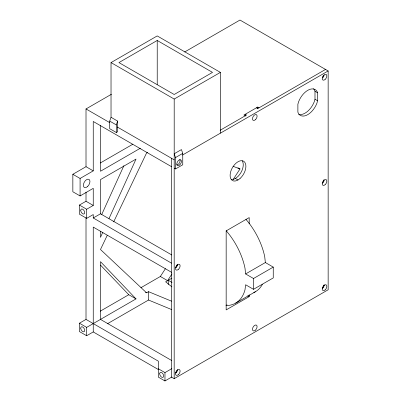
<?xml version="1.0" encoding="UTF-8"?>
<svg xmlns="http://www.w3.org/2000/svg" width="401" height="401" viewBox="0 0 401 401"><rect width="100%" height="100%" fill="white"/><g stroke="black" fill="none" stroke-linecap="round" stroke-linejoin="round"><path stroke-width="0.6" d="M313.472 88.746A14.887 8.596 -60 0 1 314.239 89.624L314.991 91.288L314.991 99.247L314.239 101.784A14.887 8.596 -60 0 1 298.715 114.31M317.622 100.771L316.87 103.303A14.887 8.596 -60 0 1 298.635 113.829L297.883 112.165L297.883 104.205L298.635 101.674A14.887 8.596 -60 0 1 316.87 91.142L317.622 92.806L317.622 100.771L314.991 99.247M111.027 117.292L117.608 121.092L117.608 131.728L116.295 132.49L109.714 128.691L109.714 121.092L111.027 117.292L111.027 62.586L157.222 35.92L220.39 72.391L220.39 133.172M116.295 132.49L116.295 124.891L117.608 121.092M101.744 214.46L123.884 165.688M102.801 232.249L100.486 237.352L100.486 231.337M108.982 218.635L136.014 159.092L100.486 179.608L100.486 213.798L171.768 254.951M107.217 235.402L100.486 249.507L146.545 292.815L148.52 291.677L171.548 301.171M113.683 221.858L146.545 153.017L147.533 152.445M140.926 287.702L160.36 276.479L165.438 268.65M171.999 273.873L167.598 280.66L160.36 276.479M233.207 179.422L239.978 168.971L237.913 167.778M157.222 40.476L118.927 62.586L174.199 94.496L212.495 72.391L157.222 40.476L157.222 84.516M171.548 263.181L93.248 217.974L93.248 214.555L86.666 218.355L79.428 214.174L79.428 205.056L86.666 209.237L93.248 205.437L93.248 188.345L80.085 195.944L72.847 191.763L72.847 174.29L86.009 166.691L86.009 108.947L111.488 94.235M184.681 51.975L239.978 20.05L328.153 70.957L328.153 289.778L174.179 378.669L171.548 377.151L171.548 158.33M174.179 378.669L174.199 99.057L220.39 72.391M100.275 163.012L132.716 144.285M72.847 174.29L80.085 178.465L93.248 170.871L93.248 121.483L171.548 166.691M140.375 148.22L100.486 171.252L100.486 125.363M79.428 205.056L86.009 201.262L93.248 205.437M259.061 107.804L257.748 107.047L243.928 115.022L245.242 115.784M220.119 130.29L246.56 115.022L245.242 114.265L245.242 116.14M256.429 107.804L257.748 108.566L325.522 69.438M175.513 157.563L182.751 153.382L181.437 149.583L174.199 153.763L175.513 157.563L175.513 168.956L174.199 168.199M182.515 155.037L328.153 70.957M175.513 168.956L182.751 164.781L182.751 153.382M93.248 217.974L100.486 213.798M158.39 369.552L93.248 331.943L86.666 335.742L79.428 331.562L79.428 323.206L86.009 319.407L158.39 361.196L158.39 377.151L164.966 380.95L171.879 376.96M100.245 311.186L128.776 294.715L136.014 298.895L86.666 327.386L79.428 323.206M171.894 278.179L165.628 281.798L171.914 286.88M107.498 323.712L148.52 300.033L171.548 309.532M226.159 230.7A51.183 29.549 60 0 1 244.996 268.179L245.612 273.943L265.352 262.55L273.251 267.106L273.251 277.923L253.512 289.316L245.612 284.76L244.996 289.813A51.183 29.549 60 0 1 226.359 305.532M245.612 273.943L253.512 278.505L273.251 267.106M225.958 305.467L227.031 304.85M235.633 303.136L255.372 291.743M249.191 294.745L249.191 296.615L226.164 309.908L226.164 230.891L249.191 217.593L249.191 223.818M158.39 368.795L164.966 372.594L171.879 368.604M233.096 166.295L239.978 168.971M247.708 295.763L249.191 296.615M314.991 91.288L317.622 92.806M111.027 62.586L174.199 99.057M235.372 178.465L238.004 179.984M109.714 121.092L116.295 124.891M86.009 108.947L109.829 122.696M117.408 127.072L174.199 159.839M86.009 166.691L93.248 170.871M171.548 272.299L93.248 227.091L93.248 331.943M172.054 282.469L168.26 280.279L168.26 284.459M145.508 292.219L146.545 292.815M171.768 360.559L100.486 319.407L100.486 261.663L136.014 298.895M100.526 265.111L128.776 294.715M265.352 262.55L264.735 256.785A51.183 29.549 60 0 0 245.898 219.307M257.748 107.047L257.748 108.566M253.512 278.505L253.512 289.316M164.966 372.594L164.966 380.95M148.52 291.677L148.52 300.033M86.666 209.237L86.666 218.355M86.666 327.386L86.666 335.742M86.009 192.104L86.009 201.262M86.009 217.853L86.009 319.407M80.085 178.465L80.085 195.944M179.793 159.458A3.258 1.88 -60 0 1 179.427 162.881A3.258 1.88 -60 0 1 176.646 164.906M177.473 264.324A3.258 1.88 -60 0 1 175.763 267.878M324.123 180.34A3.258 1.88 -60 0 1 322.494 183.162M242.214 160.841A11.168 6.446 -60 0 1 240.956 172.57A11.168 6.446 -60 0 1 231.427 179.523M324.203 284.835A3.258 1.88 -60 0 1 322.494 288.389M177.473 369.552A3.258 1.88 -60 0 1 175.763 373.105M324.123 75.107A3.258 1.88 -60 0 1 322.494 77.929M177.072 370.374A2.792 1.614 -60 0 1 175.678 372.79M323.873 285.026A2.792 1.614 -60 0 1 322.409 288.073M323.808 75.193A2.792 1.614 -60 0 1 322.409 77.609M177.142 264.51A2.792 1.614 -60 0 1 175.678 267.557M323.873 179.798A2.792 1.614 -60 0 1 322.409 182.841M262.384 284.379A51.183 29.549 60 0 1 253.788 292.55M179.713 164.926A3.258 1.88 -60 0 0 180.746 159.879A3.258 1.88 -60 0 0 176.891 163.297A3.258 1.88 -60 0 0 179.713 164.926M240.049 178.495A11.168 6.446 -60 0 0 243.587 161.197A11.168 6.446 -60 0 0 230.38 172.911A11.168 6.446 -60 0 0 240.049 178.495M255.382 119.719A3.258 1.88 -60 0 0 256.414 114.671A3.258 1.88 -60 0 0 252.56 118.089A3.258 1.88 -60 0 0 255.382 119.719M255.382 330.178A3.258 1.88 -60 0 0 256.414 325.136A3.258 1.88 -60 0 0 252.56 328.549A3.258 1.88 -60 0 0 255.382 330.178M325.131 184.681A3.258 1.88 -60 0 0 326.163 179.633A3.258 1.88 -60 0 0 322.309 183.051A3.258 1.88 -60 0 0 325.131 184.681M178.395 374.629A3.258 1.88 -60 0 0 179.427 369.582A3.258 1.88 -60 0 0 175.573 373A3.258 1.88 -60 0 0 178.395 374.629M325.131 289.913A3.258 1.88 -60 0 0 326.163 284.865A3.258 1.88 -60 0 0 322.309 288.284A3.258 1.88 -60 0 0 325.131 289.913M325.131 79.448A3.258 1.88 -60 0 0 326.163 74.406A3.258 1.88 -60 0 0 322.309 77.819A3.258 1.88 -60 0 0 325.131 79.448M178.395 269.397A3.258 1.88 -60 0 0 179.427 264.349A3.258 1.88 -60 0 0 175.573 267.768A3.258 1.88 -60 0 0 178.395 269.397M80.746 210.375A2.792 1.614 60 0 0 83.704 214.059A2.792 1.614 60 0 0 83.704 210.114A2.792 1.614 60 0 0 80.746 210.375M80.746 328.143A2.792 1.614 60 0 0 83.704 331.827A2.792 1.614 60 0 0 83.704 327.883A2.792 1.614 60 0 0 80.746 328.143M159.703 373.732A2.792 1.614 60 0 0 162.666 377.416A2.792 1.614 60 0 0 162.666 373.466A2.792 1.614 60 0 0 159.703 373.732M87.518 186.585A4.652 2.687 -60 0 0 88.992 179.377A4.652 2.687 -60 0 0 83.488 184.26A4.652 2.687 -60 0 0 87.518 186.585"/></g></svg>
